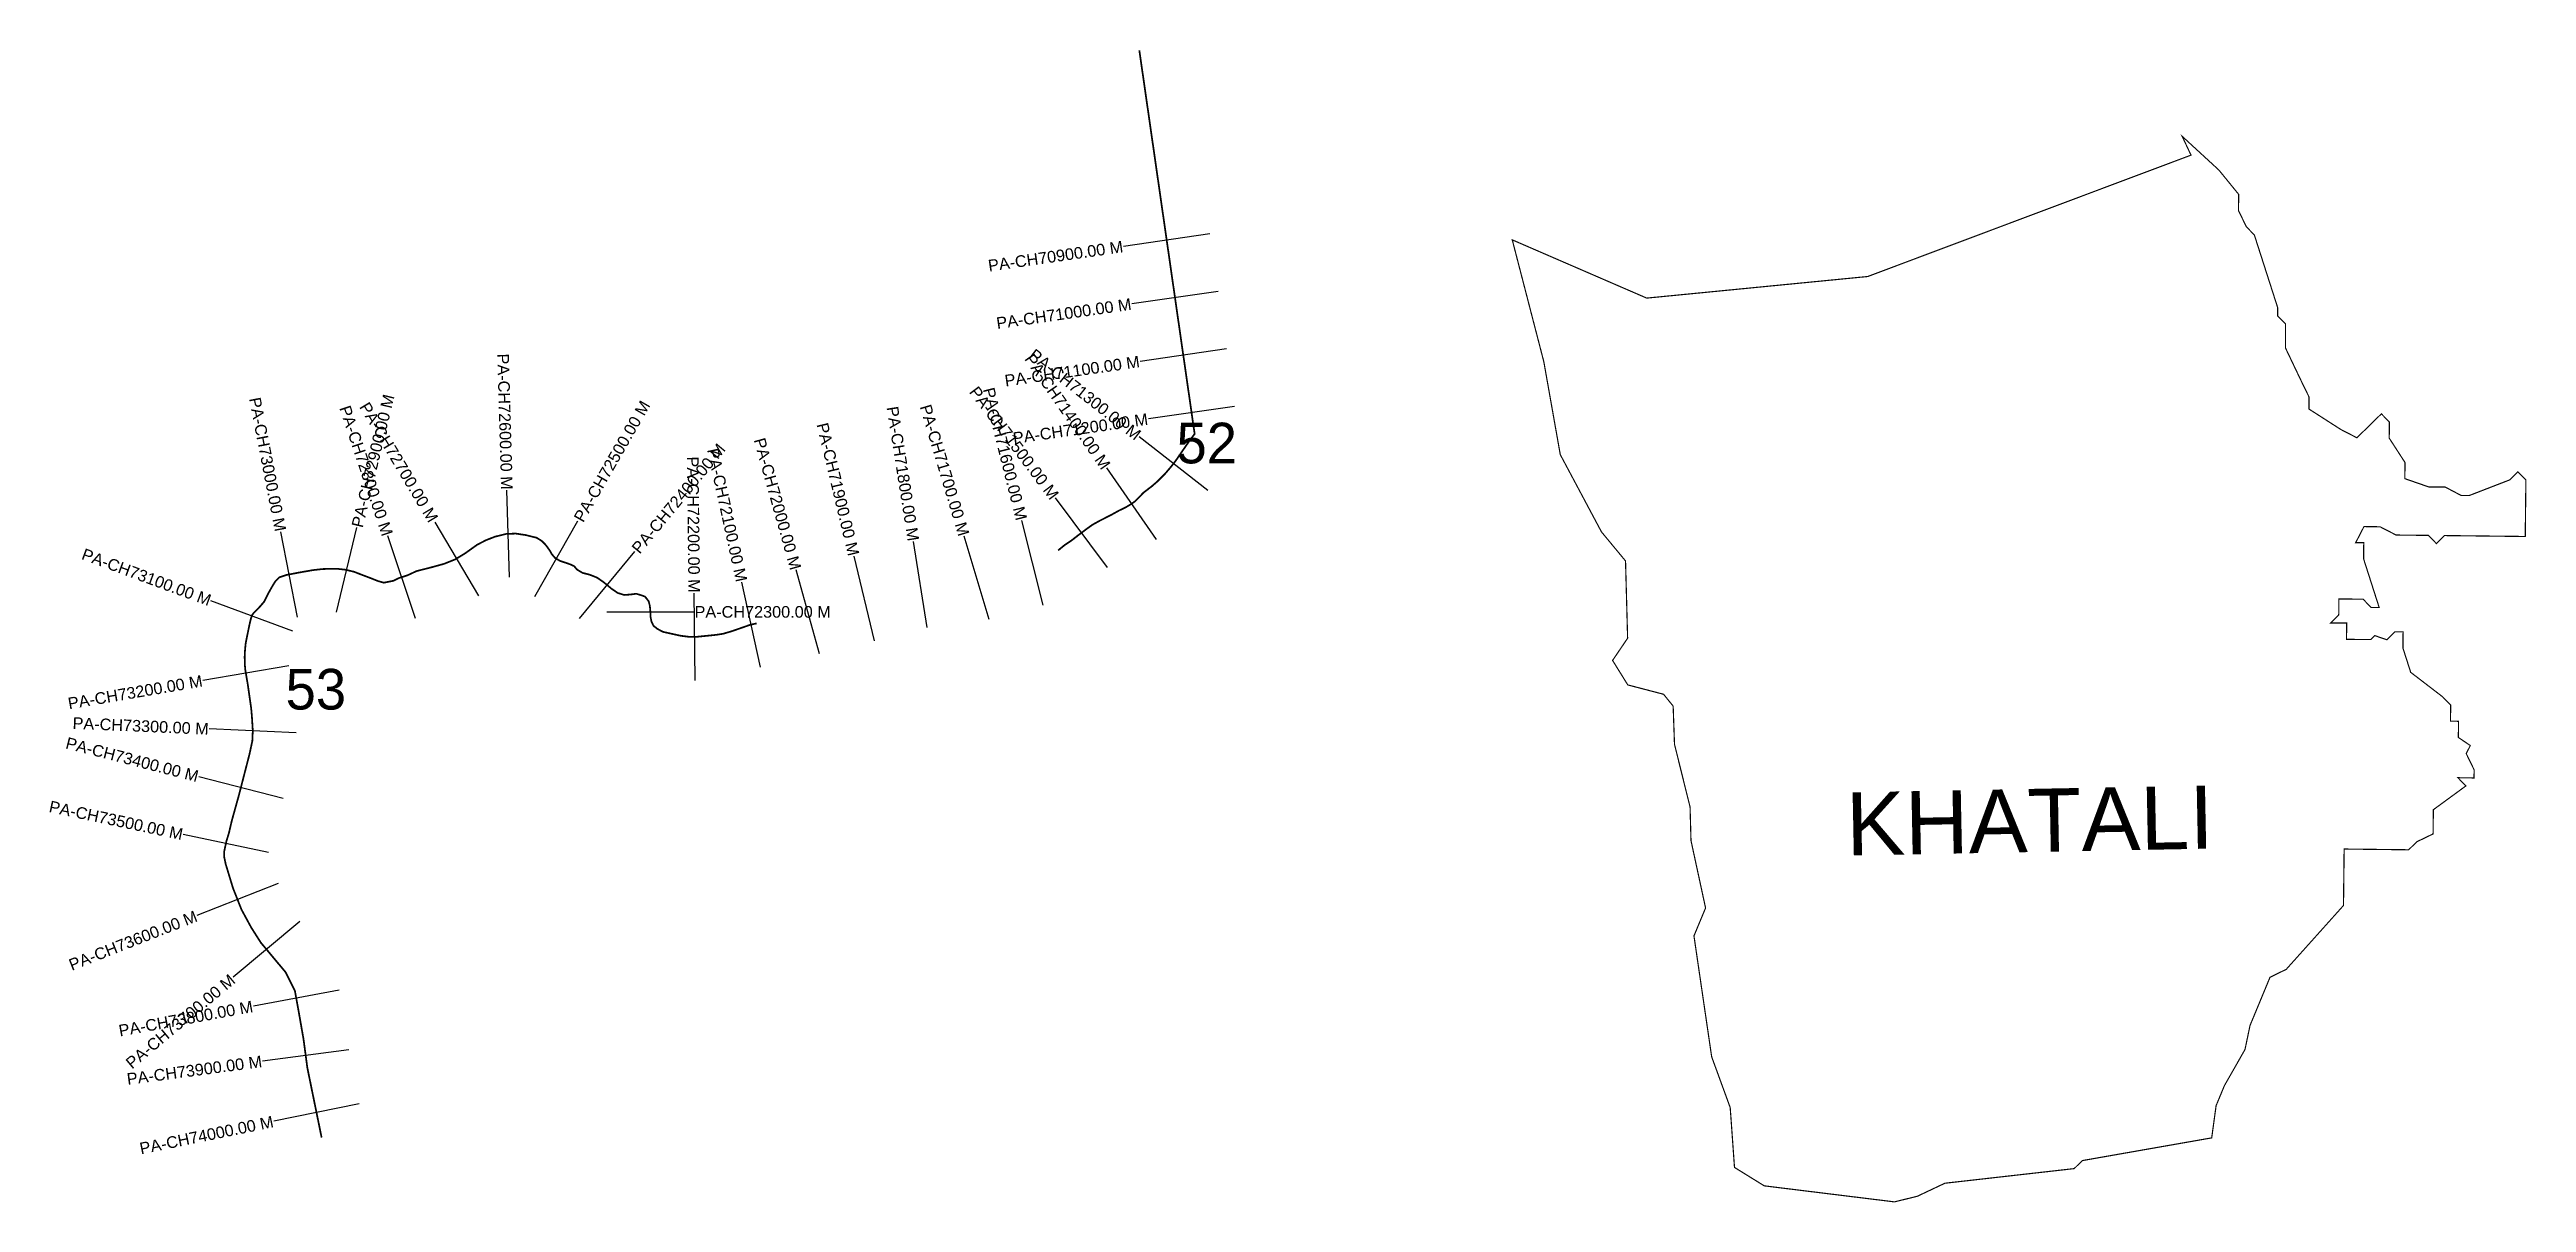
# Model space of a CAD drawing. Header units: feet. Extents: x 260068 to 264332, y 2166895 to 2168881.
import ezdxf
from ezdxf.enums import TextEntityAlignment as Align

# ---------------------------------------------------------------- set-up
doc = ezdxf.new("R2010")
doc.units = ezdxf.units.FT
doc.header["$MEASUREMENT"] = 0
for name, color, linetype in [('CS', 134, 'Continuous'), ('CSMark', 6, 'Continuous'), ('NATURALLY PROTECTED', 3, 'Continuous'), ('VILLAGE NAME', 250, 'Continuous')]:
    doc.layers.add(name, color=color, linetype=linetype)
doc.styles.add('DynamicDimensions', font='arial.ttf')

msp = doc.modelspace()

# ---------------------------------------------------------------- linework, layer by layer
at = {"color": 6, "const_width": 2}
msp.add_lwpolyline([(262586, 2168553.1), (262817.5, 2168452.8), (263198, 2168490), (263754.5, 2168699), (263739.2, 2168731.5), (263802.5, 2168673.3), (263836.6, 2168631.4), (263836.2, 2168603.6), (263849.8, 2168575.6), (263863.5, 2168561.6), (263903.8, 2168436.1), (263903.6, 2168422.2), (263917.3, 2168408.2), (263917.3, 2168366.5), (263944, 2168310.6), (263957.6, 2168282.7), (263957.5, 2168261.8), (264012.5, 2168226.5), (264040.1, 2168212.3), (264082.2, 2168253.5), (264096, 2168239.5), (264095.7, 2168211.7), (264122.9, 2168169.7), (264122.6, 2168141.9), (264164.1, 2168127.5), (264191.9, 2168127.5), (264219.5, 2168113), (264233.4, 2168112.8), (264303.2, 2168139.8), (264317.2, 2168153.5), (264331, 2168139.5), (264329.9, 2168042.3), (264191, 2168043.9), (264176.9, 2168030.1), (264163.2, 2168044.2), (264107.6, 2168044.8), (264080, 2168059), (264052.3, 2168059.4), (264038, 2168031.7), (264051.9, 2168031.6), (264051.6, 2168003.8), (264078.4, 2167920.1), (264064.5, 2167920.1), (264050.8, 2167934.3), (264009.1, 2167934.8), (264008.8, 2167907.1), (263994.8, 2167893.3), (264022.5, 2167893.3), (264022.2, 2167865.2), (264063.9, 2167864.8), (264070.9, 2167871.6), (264091.7, 2167864.4), (264105.7, 2167878.2), (264119.6, 2167878), (264119.3, 2167850.2), (264132.7, 2167808.4), (264187.8, 2167766.1), (264201.5, 2167752.1), (264201.2, 2167724.3), (264215.1, 2167724.1), (264214.7, 2167696.3), (264235.3, 2167682.3), (264228.3, 2167668.4), (264241.9, 2167640.5), (264241.7, 2167626.5), (264214, 2167626.9), (264227.7, 2167612.8), (264171.7, 2167571.8), (264171.2, 2167530.1), (264143.2, 2167516.6), (264129.2, 2167502.8), (264018.1, 2167504.1), (264017, 2167406.9), (263918.4, 2167296.9), (263890.5, 2167283.3), (263856.1, 2167200.3), (263847.4, 2167158.8), (263812, 2167096.7), (263797.7, 2167062.2), (263790.1, 2167006.7), (263567.4, 2166967.6), (263553.4, 2166953.8), (263330.8, 2166928.6), (263283.2, 2166906.1), (263243.9, 2166896.5), (263019.8, 2166924.1), (262968.6, 2166955.8), (262961.2, 2167058.9), (262929.3, 2167146.3), (262898.8, 2167354.5), (262918.8, 2167402.6), (262893.7, 2167518.6), (262892.1, 2167576.5), (262865.3, 2167684.4), (262863, 2167750.2), (262846.5, 2167770.6), (262784.9, 2167786.7), (262758.7, 2167828.9), (262784.6, 2167867.1), (262781, 2168000.2), (262739.6, 2168050.2), (262668.7, 2168183.2), (262640.3, 2168343.4), (262586, 2168553.1)], dxfattribs=at)
at = {"layer": 'CS'}
for p, q in [((262065.3, 2168563.3), (261916.9, 2168541.9)), ((262065.3, 2168563.3), (261916.9, 2168541.9)), ((262079.6, 2168464.3), (261931.1, 2168442.9)), ((262079.6, 2168464.3), (261931.1, 2168442.9)), ((262093.9, 2168365.3), (261945.4, 2168343.9)), ((262093.9, 2168365.3), (261945.4, 2168343.9)), ((262108.1, 2168266.4), (261959.6, 2168245)), ((262108.1, 2168266.4), (261959.6, 2168245)), ((262108.1, 2168266.4), (261959.6, 2168245)), ((262108.1, 2168266.4), (261959.6, 2168245)), ((262061.8, 2168121.4), (261943.7, 2168213.9)), ((262061.8, 2168121.4), (261943.7, 2168213.9)), ((262061.8, 2168121.4), (261943.7, 2168213.9)), ((261973.6, 2168037.2), (261887.9, 2168160.3)), ((261973.6, 2168037.2), (261887.9, 2168160.3)), ((261973.6, 2168037.2), (261887.9, 2168160.3)), ((261973.6, 2168037.2), (261887.9, 2168160.3)), ((261973.6, 2168037.2), (261887.9, 2168160.3)), ((260859.6, 2167972), (260855.4, 2168121.9)), ((261889.4, 2167988.7), (261799.4, 2168108.7)), ((261889.4, 2167988.7), (261799.4, 2168108.7)), ((261889.4, 2167988.7), (261799.4, 2168108.7)), ((261889.4, 2167988.7), (261799.4, 2168108.7)), ((261889.4, 2167988.7), (261799.4, 2168108.7)), ((260494.6, 2167903.3), (260466, 2168050.5)), ((260494.6, 2167903.3), (260466, 2168050.5)), ((260561.8, 2167911.7), (260596.9, 2168057.5)), ((260561.8, 2167911.7), (260596.9, 2168057.5)), ((260697.7, 2167901), (260650.3, 2168043.3)), ((260697.7, 2167901), (260650.3, 2168043.3)), ((260806.9, 2167939.9), (260731.6, 2168067.1)), ((260903.1, 2167938.8), (260977.5, 2168069.1)), ((261579, 2167885.5), (261555.5, 2168033.7)), ((261579, 2167885.5), (261555.5, 2168033.7)), ((261579, 2167885.5), (261555.5, 2168033.7)), ((261579, 2167885.5), (261555.5, 2168033.7)), ((261685.3, 2167899.3), (261642.6, 2168043.1)), ((261685.3, 2167899.3), (261642.6, 2168043.1)), ((261685.3, 2167899.3), (261642.6, 2168043.1)), ((261685.3, 2167899.3), (261642.6, 2168043.1)), ((261685.3, 2167899.3), (261642.6, 2168043.1)), ((261778.2, 2167924.3), (261741.6, 2168069.8)), ((261778.2, 2167924.3), (261741.6, 2168069.8)), ((261778.2, 2167924.3), (261741.6, 2168069.8)), ((261778.2, 2167924.3), (261741.6, 2168069.8)), ((261778.2, 2167924.3), (261741.6, 2168069.8)), ((260980, 2167900.9), (261075.5, 2168016.6)), ((260980, 2167900.9), (261075.5, 2168016.6)), ((261487.8, 2167862.8), (261452.8, 2168008.6)), ((261487.8, 2167862.8), (261452.8, 2168008.6)), ((261487.8, 2167862.8), (261452.8, 2168008.6)), ((261487.8, 2167862.8), (261452.8, 2168008.6)), ((261487.8, 2167862.8), (261452.8, 2168008.6)), ((261487.8, 2167862.8), (261452.8, 2168008.6)), ((261291.9, 2167817.3), (261259.8, 2167963.8)), ((261393.5, 2167840.2), (261353.1, 2167984.6)), ((261393.5, 2167840.2), (261353.1, 2167984.6)), ((260486.5, 2167879.4), (260345.8, 2167931.4)), ((260486.5, 2167879.4), (260345.8, 2167931.4)), ((261027.3, 2167912.5), (261177.3, 2167912.5)), ((261027.3, 2167912.5), (261177.3, 2167912.5)), ((261179.5, 2167794.6), (261177.8, 2167944.6)), ((260479.8, 2167819.4), (260331.9, 2167794.2)), ((260479.8, 2167819.4), (260331.9, 2167794.2)), ((260492.7, 2167704.3), (260342.9, 2167710.9)), ((260492.7, 2167704.3), (260342.9, 2167710.9)), ((260469.9, 2167591.3), (260324.7, 2167628.7)), ((260469.9, 2167591.3), (260324.7, 2167628.7)), ((260444.8, 2167497.9), (260298.1, 2167529)), ((260444.8, 2167497.9), (260298.1, 2167529)), ((260461.2, 2167444.8), (260321.6, 2167389.9)), ((260498.9, 2167379.4), (260383.9, 2167283.2)), ((260566.4, 2167260.8), (260418.8, 2167233.6)), ((260583.2, 2167158.4), (260434.5, 2167138.7)), ((260601, 2167065.4), (260454, 2167035.3))]:
    msp.add_line(p, q, dxfattribs=at)
at = {"layer": 'NATURALLY PROTECTED', "const_width": 3, "flags": 128}
for points in [[(261944, 2168879.4), (262039.2, 2168219), (262029.3, 2168205.7), (262022, 2168195.1), (262006.1, 2168172), (261997.9, 2168161.6), (261987.4, 2168149.3), (261974.2, 2168136.3), (261965.3, 2168128.6), (261951.4, 2168118), (261942.2, 2168108.5), (261935.8, 2168102.2), (261929.4, 2168097.8), (261921, 2168092.8), (261908, 2168086.4), (261895.3, 2168079.3), (261875.7, 2168069.4), (261863.2, 2168062.4), (261853.8, 2168055.7), (261840.8, 2168046), (261826.4, 2168034.8), (261815.8, 2168027.8), (261809.1, 2168022.4), (261804.2, 2168018.3)], [(261285.3, 2167892.7), (261273.8, 2167890.1), (261242.5, 2167879.2), (261227.9, 2167874.9), (261218.7, 2167873.4), (261209.7, 2167872.3), (261182.6, 2167869.6), (261169.1, 2167869.5), (261154.7, 2167871.3), (261137.4, 2167875.1), (261123.9, 2167878.1), (261114.5, 2167883.1), (261107.6, 2167888.5), (261104.1, 2167895.8), (261102.3, 2167905.2), (261102.3, 2167912.5), (261101.3, 2167923.1), (261099.3, 2167930.8), (261093.2, 2167938.6), (261086.5, 2167941.2), (261077.9, 2167943.7), (261068.1, 2167942.4), (261057.2, 2167941.6), (261046, 2167945.1), (261035.7, 2167952.1), (261022.6, 2167963), (261010.3, 2167971.6), (260997.2, 2167976.7), (260985.3, 2167979.7), (260975.9, 2167985.4), (260971, 2167991.2), (260965.4, 2167993.9), (260956.7, 2167997), (260946.9, 2168000.2), (260938.3, 2168005.1), (260932.5, 2168012), (260928.9, 2168018.4), (260922.3, 2168027.5), (260915.4, 2168034.5), (260906.5, 2168040.1), (260887.5, 2168044.8), (260870.4, 2168047.3), (260854.3, 2168046.8), (260834.5, 2168041.9), (260819, 2168035.8), (260803.9, 2168028), (260782.6, 2168012.8), (260766.2, 2168002.9), (260746.7, 2167995.1), (260725.7, 2167989.3), (260699.7, 2167982.7), (260684.4, 2167975.6), (260669.2, 2167970.6), (260659.7, 2167966), (260643.3, 2167962.7), (260633.5, 2167965.5), (260618.3, 2167971.5), (260604.5, 2167976.7), (260592.3, 2167981.5), (260577.1, 2167985.1), (260563, 2167986.7), (260551.5, 2167986.7), (260537.4, 2167986.2), (260521.4, 2167984.4), (260497.3, 2167980.2), (260476, 2167976.1), (260463.4, 2167972), (260456.7, 2167965.2), (260452.7, 2167958.8), (260444, 2167943.5), (260437.3, 2167930), (260431.6, 2167923.3), (260428.2, 2167919.5), (260423.6, 2167914.9), (260419.4, 2167910.6), (260416.9, 2167907.5), (260415.1, 2167902.7), (260413.3, 2167895.9), (260411, 2167885.3), (260405.7, 2167859.2), (260404.5, 2167847.9), (260403.8, 2167835.3), (260404.1, 2167821.6), (260404.9, 2167812.6), (260409.3, 2167786.7), (260415, 2167746.9), (260416.4, 2167730.5), (260417.8, 2167707.8), (260417, 2167690.2), (260412.3, 2167668.2), (260393.7, 2167596.1), (260381.7, 2167553), (260376.7, 2167531.7), (260372.2, 2167516.9), (260368.7, 2167500.4), (260368.7, 2167489.8), (260371.2, 2167478), (260383.7, 2167436.9), (260398.3, 2167399.9), (260415.3, 2167368.6), (260431.6, 2167343), (260453.4, 2167316.9), (260474.1, 2167292.2), (260490.3, 2167259.9), (260496.7, 2167224.8), (260505.2, 2167176.3), (260511.7, 2167127.4), (260536.3, 2167007.2)]]:
    msp.add_lwpolyline(points, dxfattribs=at)

# ---------------------------------------------------------------- texts
at = {"char_height": 70, "attachment_point": 1}
for s, insert in [('52', (262008, 2168238.2)), ('53', (260474.3, 2167814.3))]:
    msp.add_mtext_dynamic_manual_height_columns(s, width=95.172, gutter_width=1, heights=[0], dxfattribs=dict(at, insert=insert))
at = {"layer": 'CSMark', "style": 'DynamicDimensions'}
for s, rotation, p in [('PA-CH70900.00 M', 8.1953, (261915.9, 2168541.8)), ('PA-CH71000.00 M', 8.1953, (261930.1, 2168442.8)), ('PA-CH72600.00 M', 271.6359, (260855.3, 2168122.9)), ('PA-CH71100.00 M', 8.1953, (261944.4, 2168343.8)), ('PA-CH71400.00 M', 304.813, (261887.4, 2168161.1)), ('PA-CH71300.00 M', 321.9381, (261942.9, 2168214.5)), ('PA-CH71500.00 M', 306.8654, (261798.8, 2168109.5)), ('PA-CH71600.00 M', 284.1061, (261741.4, 2168070.8)), ('PA-CH73000.00 M', 280.9871, (260465.8, 2168051.5)), ('PA-CH72800.00 M', 288.4267, (260650, 2168044.3)), ('PA-CH72700.00 M', 300.8729, (260729.4, 2168069.5)), ('PA-CH71800.00 M', 278.9972, (261555.3, 2168034.7)), ('PA-CH71700.00 M', 286.5542, (261642.3, 2168044)), ('PA-CH71200.00 M', 8.1953, (261958.6, 2168244.8)), ('PA-CH72000.00 M', 285.6262, (261352.8, 2167985.6)), ('PA-CH71900.00 M', 283.482, (261452.6, 2168009.6)), ('PA-CH72200.00 M', 270.6504, (261177.8, 2167945.6)), ('PA-CH72100.00 M', 282.3479, (261259.6, 2167964.8)), ('PA-CH73100.00 M', 339.7153, (260344.8, 2167931.8)), ('PA-CH73200.00 M', 9.7088, (260330.9, 2167794)), ('PA-CH73400.00 M', 345.5673, (260323.7, 2167629)), ('PA-CH73300.00 M', 357.4882, (260341.9, 2167710.9)), ('PA-CH73500.00 M', 348.0187, (260297.1, 2167529.2)), ('PA-CH73600.00 M', 21.4859, (260320.7, 2167389.5)), ('PA-CH73700.00 M', 39.927, (260383.1, 2167282.5)), ('PA-CH73800.00 M', 10.4252, (260417.8, 2167233.4)), ('PA-CH73900.00 M', 7.5364, (260433.5, 2167138.6)), ('PA-CH74000.00 M', 11.5938, (260453, 2167035.1))]:
    msp.add_text(s, height=20, rotation=rotation, dxfattribs=at).set_placement(p, align=Align.MIDDLE_RIGHT)
for s, rotation, p in [('PA-CH72900.00 M', 76.4371, (260597.2, 2168058.5)), ('PA-CH72500.00 M', 60.267, (260978, 2168070)), ('PA-CH72400.00 M', 50.4701, (261076.1, 2168017.3))]:
    msp.add_text(s, height=20, rotation=rotation, dxfattribs=at).set_placement(p, align=Align.MIDDLE_LEFT)
msp.add_text('PA-CH72300.00 M', height=20, dxfattribs=at).set_placement((261178.3, 2167912.5), align=Align.MIDDLE_LEFT)
at = {"layer": 'VILLAGE NAME', "insert": (263159.5, 2167601.5), "char_height": 108.748, "attachment_point": 1, "rotation": 1.1028}
msp.add_mtext_dynamic_manual_height_columns('{\\fArial|b0|i0|c0|p34;KHATALI}', width=726.929, gutter_width=543.7, heights=[0], dxfattribs=at)
msp.add_mtext_dynamic_manual_height_columns('{\\fArial|b0|i0|c0|p34;KHATALI}', width=726.929, gutter_width=543.7, heights=[0], dxfattribs=at)

doc.saveas('drawing.dxf')
